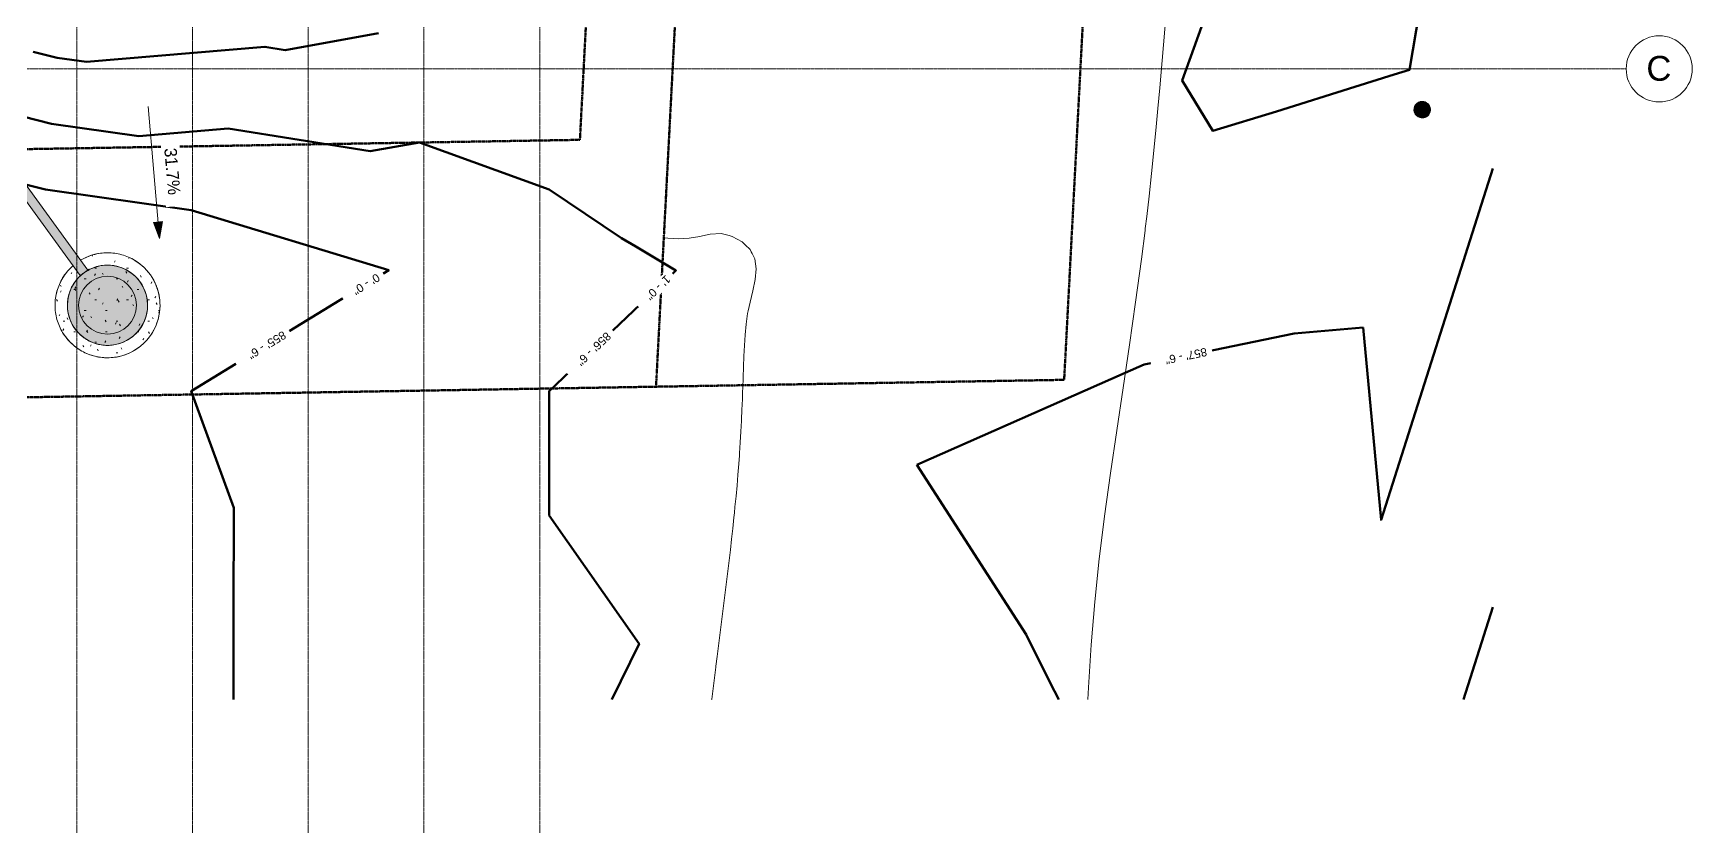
# Model space of a CAD drawing. Header units: inches. Extents: x -3305 to -1487, y 8065 to 9205.
# Drawn here: x -2291 to -1487, y 8065 to 8452 of the extents above; entities that cross this region are included whole.
import ezdxf

# ---------------------------------------------------------------- set-up
doc = ezdxf.new("R2010")
doc.units = ezdxf.units.IN
doc.header["$MEASUREMENT"] = 0
doc.linetypes.add('Double Dash 3_8_', pattern=[1, 0.375, -0.125, 0.125, -0.125, 0.125, -0.125])
doc.linetypes.add('Grid Line 1_2_', pattern=[0.875, 0.5, -0.125, 0.125, -0.125])
for name, color, linetype, lineweight in [('C-PROP-LINE', 91, 'Double Dash 3_8_', 158), ('C-TOPO-3', 8, 'Continuous', 9), ('C-TOPO-LABL', 7, 'Continuous', 9), ('C-TOPO-MAJR', 7, 'Continuous', 80), ('G-ANNO-DIMS', 111, 'Continuous', 9), ('L-SITE-1', 91, 'Continuous', 9), ('P-PIPE', 3, 'Continuous', 9), ('S-GRID-1', 1, 'Grid Line 1_2_', 9), ('S-GRID-IDEN', 1, 'Continuous', 9)]:
    doc.layers.add(name, color=color, linetype=linetype, lineweight=lineweight)
doc.layers.add('L-SITE-2', color=8, linetype='Continuous', lineweight=9, transparency=0.2)
doc.layers.add('L-SITE-3', color=91, linetype='Continuous', lineweight=9, transparency=0.2)
doc.styles.add('Arial', font='arial.ttf', dxfattribs={"height": 4})
doc.styles.add('Arial_1', font='arial.ttf', dxfattribs={"height": 12})
doc.styles.add('Century Gothic', font='ufonts.com_century-gothic.ttf', dxfattribs={"height": 6})
pattern_1 = [(0, (2254.858, 8819.41), (20.48, 5.12), [0.845, -14.515, 0.845, -14.515, -81.92]), (0, (2254.858, 8819.41), (20.48, 5.12), [-30.72, 0.845, -29.875, 0.845, -14.515, -35.84]), (0, (2254.858, 8819.41), (20.48, 5.12), [-76.8, 0.845, -9.395, 0.845, -24.755]), (120, (2262.538, 8821.97), (-14.67405, 15.1762003), [0.845, -14.515, 0.845, -14.515, -81.92]), (120, (2262.538, 8821.97), (-14.67405, 15.1762003), [-30.72, 0.845, -29.875, 0.845, -14.515, -35.84]), (120, (2262.538, 8821.97), (-14.67405, 15.1762003), [-76.8, 0.845, -9.395, 0.845, -24.755]), (240, (2265.098, 8832.21), (-5.80595, -20.2962003), [0.845, -14.515, 0.845, -14.515, -81.92]), (240, (2265.098, 8832.21), (-5.80595, -20.2962003), [-30.72, 0.845, -29.875, 0.845, -14.515, -35.84]), (240, (2265.098, 8832.21), (-5.80595, -20.2962003), [-76.8, 0.845, -9.395, 0.845, -24.755])]

# ---------------------------------------------------------------- blocks, each defined once
blk = doc.blocks.new('GRINDER PUMP - GRINDER PUMP-1585851-SITE PLAN - TOPOGRAPHY')
at = {"layer": 'L-SITE-1'}
h = blk.add_hatch(dxfattribs=at)
h.set_pattern_fill('FP_2', color=256, style=0, pattern_type=2)
h.set_pattern_definition(pattern_1)
h.paths.add_polyline_path([(1.73, -25.34), (5.17, -24.87), (8.51, -23.93), (11.68, -22.55), (14.65, -20.75), (17.34, -18.56), (19.7, -16.03), (21.7, -13.2), (23.36, -9.94), (24.46, -6.85), (25.16, -3.46), (25.4, 0), (25.16, 3.46), (24.46, 6.85), (23.3, 10.12), (21.7, 13.2), (19.7, 16.03), (17.34, 18.56), (14.65, 20.75), (11.68, 22.55), (8.51, 23.93), (5.17, 24.87), (1.73, 25.34), (-1.73, 25.34), (-5.17, 24.87), (-8.51, 23.93), (-11.84, 22.45), (-13.01, 21.75), (-9.58, 17.02), (-9.81, 16.82), (-10.9, 16), (-8.81, 17.29), (-5.99, 18.45), (-3.03, 19.16), (0, 19.4), (3.03, 19.16), (5.99, 18.45), (8.81, 17.29), (11.4, 15.69), (13.76, 13.67), (15.69, 11.4), (17.29, 8.81), (18.45, 5.99), (19.16, 3.03), (19.4, 0), (19.16, -3.03), (18.45, -5.99), (17.29, -8.81), (15.69, -11.4), (13.72, -13.72), (11.4, -15.69), (8.81, -17.29), (5.99, -18.45), (3.03, -19.16), (0, -19.4), (-3.03, -19.16), (-5.99, -18.45), (-8.81, -17.29), (-11.4, -15.69), (-13.76, -13.67), (-15.69, -11.4), (-17.29, -8.81), (-18.45, -5.99), (-19.16, -3.03), (-19.4, 0), (-19.16, 3.03), (-18.45, 5.99), (-17.29, 8.81), (-15.69, 11.4), (-13.72, 13.72), (-11.84, 15.32), (-13.15, 14.41), (-13.22, 14.38), (-16.66, 19.11), (-17.44, 18.45), (-19.72, 16), (-21.7, 13.2), (-23.3, 10.12), (-24.46, 6.85), (-25.16, 3.46), (-25.4, 0), (-25.16, -3.46), (-24.46, -6.85), (-23.3, -10.12), (-21.7, -13.2), (-19.7, -16.03), (-17.34, -18.56), (-14.65, -20.75), (-11.54, -22.62), (-8.51, -23.93), (-5.17, -24.87), (-1.73, -25.34)], flags=0)
h = blk.add_hatch(dxfattribs=at)
h.set_pattern_fill('FP_2', color=256, style=0, pattern_type=2)
h.set_pattern_definition(pattern_1)
h.paths.add_polyline_path([(0, -19.4), (3.03, -19.16), (5.99, -18.45), (8.81, -17.29), (11.4, -15.69), (13.72, -13.72), (15.69, -11.4), (17.29, -8.81), (18.45, -5.99), (19.16, -3.03), (19.4, 0), (19.16, 3.05), (18.45, 5.99), (17.29, 8.81), (15.69, 11.4), (13.72, 13.72), (11.4, 15.69), (8.81, 17.29), (5.99, 18.45), (3.03, 19.16), (0, 19.4), (-3.03, 19.16), (-5.99, 18.45), (-8.81, 17.29), (-11.14, 15.83), (-11.87, 15.29), (-13.72, 13.72), (-15.69, 11.4), (-17.29, 8.81), (-18.45, 5.99), (-19.16, 3.03), (-19.4, 0), (-19.16, -3.03), (-18.45, -5.99), (-17.29, -8.81), (-15.62, -11.49), (-13.72, -13.72), (-11.4, -15.69), (-8.81, -17.29), (-5.99, -18.45), (-3.03, -19.16), (-1.18, -19.31)], flags=0)
h.paths.add_polyline_path([(-1.29, -13.94), (-3.83, -13.47), (-6.24, -12.53), (-8.44, -11.17), (-10.35, -9.43), (-11.92, -7.33), (-13.05, -5.06), (-13.76, -2.57), (-14, 0), (-13.76, 2.57), (-13.05, 5.06), (-11.9, 7.37), (-10.35, 9.43), (-8.44, 11.17), (-6.24, 12.53), (-3.83, 13.47), (-1.29, 13.94), (1.29, 13.94), (3.83, 13.47), (6.24, 12.53), (8.44, 11.17), (10.35, 9.43), (11.9, 7.37), (13.05, 5.06), (13.76, 2.57), (14, 0), (13.76, -2.57), (13.05, -5.06), (11.9, -7.37), (10.35, -9.43), (8.44, -11.17), (6.24, -12.53), (3.83, -13.47), (1.29, -13.94), (-0.32, -13.94)], flags=0)
h = blk.add_hatch(dxfattribs=at)
h.set_pattern_fill('FP_2', color=256, style=0, pattern_type=2)
h.set_pattern_definition(pattern_1)
h.paths.add_polyline_path([(-0.32, -13.94), (1.29, -13.94), (3.83, -13.47), (6.24, -12.53), (8.44, -11.17), (10.42, -9.33), (11.92, -7.33), (13.05, -5.06), (13.76, -2.57), (14, 0), (13.73, 2.68), (13.05, 5.06), (11.9, 7.37), (10.35, 9.43), (8.44, 11.17), (6.24, 12.53), (3.76, 13.48), (1.29, 13.94), (-1.29, 13.94), (-3.83, 13.47), (-6.24, 12.53), (-8.44, 11.17), (-10.35, 9.43), (-11.9, 7.37), (-13.05, 5.06), (-13.76, 2.57), (-14, 0), (-13.76, -2.57), (-13.05, -5.06), (-11.9, -7.37), (-10.35, -9.43), (-8.44, -11.17), (-6.24, -12.53), (-3.83, -13.47), (-1.29, -13.94)], flags=0)
at = {"layer": 'L-SITE-3'}
h = blk.add_hatch(color=256, dxfattribs=at)
h.paths.add_polyline_path([(0, -19.4), (3.03, -19.16), (5.99, -18.45), (8.81, -17.29), (11.4, -15.69), (13.72, -13.72), (15.69, -11.4), (17.29, -8.81), (18.45, -5.99), (19.16, -3.03), (19.4, 0), (19.16, 3.03), (18.45, 5.99), (17.29, 8.81), (15.69, 11.4), (13.72, 13.72), (11.4, 15.69), (8.81, 17.29), (5.99, 18.45), (3.03, 19.16), (0, 19.4), (-3.03, 19.16), (-5.99, 18.45), (-8.81, 17.29), (-11.14, 15.83), (-11.84, 15.32), (-13.72, 13.72), (-15.69, 11.4), (-17.29, 8.81), (-18.45, 5.99), (-19.16, 3.03), (-19.4, 0), (-19.16, -3.03), (-18.45, -5.99), (-17.29, -8.81), (-15.69, -11.4), (-13.72, -13.72), (-11.4, -15.69), (-8.81, -17.29), (-5.99, -18.45), (-3.03, -19.16), (-1.18, -19.31)], flags=0)
h.paths.add_polyline_path([(-1.29, -13.94), (-3.83, -13.47), (-6.24, -12.53), (-8.44, -11.17), (-10.35, -9.43), (-11.92, -7.33), (-13.05, -5.06), (-13.76, -2.57), (-14, 0), (-13.76, 2.57), (-13.05, 5.06), (-11.9, 7.37), (-10.35, 9.43), (-8.44, 11.17), (-6.24, 12.53), (-3.83, 13.47), (-1.29, 13.94), (1.29, 13.94), (3.83, 13.47), (6.24, 12.53), (8.44, 11.17), (10.35, 9.43), (11.9, 7.37), (13.05, 5.06), (13.76, 2.57), (14, 0), (13.76, -2.57), (13.05, -5.06), (11.9, -7.37), (10.35, -9.43), (8.44, -11.17), (6.24, -12.53), (3.83, -13.47), (1.29, -13.94), (-0.32, -13.94)], flags=0)
h = blk.add_hatch(color=256, dxfattribs=at)
h.paths.add_polyline_path([(0, -19.4), (3.03, -19.16), (5.99, -18.45), (8.81, -17.29), (11.4, -15.69), (13.72, -13.72), (15.69, -11.4), (17.29, -8.81), (18.45, -5.99), (19.16, -3.03), (19.4, 0), (19.16, 3.03), (18.45, 5.99), (17.29, 8.81), (15.69, 11.4), (13.72, 13.72), (11.4, 15.69), (8.81, 17.29), (5.99, 18.45), (3.03, 19.16), (0, 19.4), (-3.03, 19.16), (-5.99, 18.45), (-8.81, 17.29), (-11.53, 15.59), (-13.72, 13.72), (-15.69, 11.4), (-17.29, 8.81), (-18.45, 5.99), (-19.16, 3.03), (-19.4, 0), (-19.16, -3.03), (-18.45, -5.99), (-17.29, -8.81), (-15.69, -11.4), (-13.72, -13.72), (-11.4, -15.69), (-8.81, -17.29), (-5.99, -18.45), (-3.03, -19.16), (-1.18, -19.31)], flags=0)
h.paths.add_polyline_path([(-1.29, -13.94), (-3.83, -13.47), (-6.24, -12.53), (-8.44, -11.17), (-10.35, -9.43), (-11.92, -7.33), (-13.05, -5.06), (-13.76, -2.57), (-14, 0), (-13.76, 2.57), (-13.05, 5.06), (-11.9, 7.37), (-10.35, 9.43), (-8.44, 11.17), (-6.24, 12.53), (-3.83, 13.47), (-1.29, 13.94), (1.29, 13.94), (3.83, 13.47), (6.24, 12.53), (8.44, 11.17), (10.35, 9.43), (11.9, 7.37), (13.05, 5.06), (13.76, 2.57), (14, 0), (13.76, -2.57), (13.05, -5.06), (11.9, -7.37), (10.35, -9.43), (8.44, -11.17), (6.24, -12.53), (3.83, -13.47), (1.29, -13.94), (-0.32, -13.94)], flags=0)
for points in [[(1.29, -13.94), (3.83, -13.47), (6.24, -12.53), (8.44, -11.17), (10.42, -9.33), (11.92, -7.33), (13.05, -5.06), (13.76, -2.57), (14, 0), (13.76, 2.57), (13.05, 5.06), (11.9, 7.37), (10.35, 9.43), (8.44, 11.17), (6.24, 12.53), (3.76, 13.48), (1.29, 13.94), (-1.29, 13.94), (-3.83, 13.47), (-6.24, 12.53), (-8.44, 11.17), (-10.35, 9.43), (-11.9, 7.37), (-13.05, 5.06), (-13.76, 2.57), (-14, 0), (-13.76, -2.57), (-13.05, -5.06), (-11.9, -7.37), (-10.35, -9.43), (-8.44, -11.17), (-6.24, -12.53), (-3.83, -13.47), (-1.29, -13.94), (-0.32, -13.94)], [(1.29, -13.94), (3.83, -13.47), (6.24, -12.53), (8.44, -11.17), (10.42, -9.33), (11.92, -7.33), (13.05, -5.06), (13.76, -2.57), (14, 0), (13.76, 2.57), (13.05, 5.06), (11.9, 7.37), (10.35, 9.43), (8.44, 11.17), (6.24, 12.53), (3.76, 13.48), (1.29, 13.94), (-1.29, 13.94), (-3.83, 13.47), (-6.24, 12.53), (-8.44, 11.17), (-10.35, 9.43), (-11.9, 7.37), (-13.05, 5.06), (-13.76, 2.57), (-14, 0), (-13.76, -2.57), (-13.05, -5.06), (-11.9, -7.37), (-10.35, -9.43), (-8.44, -11.17), (-6.24, -12.53), (-3.83, -13.47), (-1.29, -13.94), (-0.32, -13.94)], [(1.29, -13.94), (3.83, -13.47), (6.24, -12.53), (8.44, -11.17), (10.42, -9.33), (11.92, -7.33), (13.05, -5.06), (13.76, -2.57), (14, 0), (13.76, 2.57), (13.05, 5.06), (11.9, 7.37), (10.35, 9.43), (8.44, 11.17), (6.24, 12.53), (3.83, 13.47), (1.29, 13.94), (-1.29, 13.94), (-3.83, 13.47), (-6.24, 12.53), (-8.44, 11.17), (-10.35, 9.43), (-11.9, 7.37), (-13.05, 5.06), (-13.76, 2.57), (-14, 0), (-13.76, -2.57), (-13.05, -5.06), (-11.9, -7.37), (-10.35, -9.43), (-8.44, -11.17), (-6.24, -12.53), (-3.83, -13.47), (-1.29, -13.94)]]:
    blk.add_hatch(color=256, dxfattribs=at).paths.add_polyline_path(points, flags=0)
at = {"layer": 'L-SITE-1'}
for radius, start, end in [(25.4, 93.91304, 120.89271), (25.4, 101.73913, 120.89271), (25.4, 86.08696, 101.73913), (25.4, 78.26087, 93.91304), (25.4, 70.43478, 86.08696), (25.4, 70.43478, 78.26087), (25.4, 133.04348, 180), (25.4, 133.04348, 140.86957), (25.4, 131.07356, 133.04348), (25.4, 131.07356, 133.04348), (19.4, 108, 153), (19.4, 360, 124.26085), (19.4, 0, 124.26085), (19.4, 117, 124.26085), (19.4, 54, 117), (19.4, 99, 108), (19.4, 81, 99), (19.4, 45, 81), (25.4, 23.47826, 70.43478), (25.4, 62.6087, 70.43478), (25.4, 7.82609, 62.6087), (25.4, 156.52174, 164.34783), (25.4, 140.86957, 156.52174), (19.4, 127.71397, 180), (19.4, 127.71397, 180), (19.4, 127.71397, 162), (19.4, 153, 162), (14, 0, 180), (14, 360, 180), (19.4, 27, 54), (19.4, 360, 45), (19.4, 18, 27), (25.4, 7.82609, 23.47826), (25.4, 172.17391, 180), (25.4, 180, 187.82609), (25.4, 180, 187.82609), (25.4, 164.34783, 172.17391), (25.4, 211.30435, 360), (19.4, 162, 180), (19.4, 171, 180), (19.4, 180, 198), (19.4, 180, 360), (19.4, 180, 360), (19.4, 180, 270), (19.4, 162, 171), (14, 180, 360), (14, 180, 360), (19.4, 315, 360), (19.4, 333, 360), (19.4, 9.03928, 18), (19.4, 0, 9), (25.4, 328.69565, 360), (25.4, 0, 7.82609), (25.4, 360, 7.82609), (25.4, 187.82609, 203.47826), (25.4, 187.82609, 203.47826), (19.4, 198, 207), (25.4, 203.47826, 211.30435), (25.4, 203.47826, 211.30435), (25.4, 211.30435, 226.95652), (19.4, 207, 216), (19.4, 216, 225), (19.4, 225, 234), (19.4, 234, 243), (19.4, 288, 333), (19.4, 288, 315), (25.4, 313.04348, 320.86957), (25.4, 320.86957, 328.69565), (25.4, 226.95652, 234.78261), (25.4, 234.78261, 242.6087), (25.4, 242.6087, 258.26087), (19.4, 243, 252), (19.4, 252, 253.41328), (19.4, 253.41328, 261), (19.4, 261, 270), (19.4, 270, 288), (19.4, 270, 279), (19.4, 279, 288), (25.4, 281.73913, 313.04348), (25.4, 258.26087, 266.08696), (25.4, 266.08696, 281.73913)]:
    blk.add_arc((0, 0), radius, start, end, dxfattribs=at)
blk = doc.blocks.new('BenchMark - BenchMark-1780238-SITE PLAN - TOPOGRAPHY')
at = {"layer": 'L-SITE-2'}
for points in [[(-4, 0), (-3.86, -1.04), (-3.46, -2), (-2.83, -2.83), (-2, -3.46), (-1.04, -3.86), (0, -4), (1.04, -3.86), (2, -3.46), (2.83, -2.83), (3.46, -2), (3.86, -1.04), (3.9, -0.76), (0, 0), (-1.19, 3.8), (-2, 3.46), (-2.83, 2.83), (-3.46, 2), (-3.86, 1.04), (-3.95, 0.4)], [(-1.19, 3.8), (0, 0), (3.9, -0.76), (4, 0), (3.86, 1.04), (3.46, 2), (2.83, 2.83), (2, 3.46), (1.04, 3.86), (0, 4), (-1.04, 3.86)]]:
    blk.add_hatch(color=256, dxfattribs=at).paths.add_polyline_path(points, flags=0)
at = {"layer": 'L-SITE-1'}
for q in [(-4, 0), (0, 4), (4, 0), (0, -4)]:
    blk.add_line((0, 0), q, dxfattribs=at)
for start, end in [(165, 180), (180, 349.04619), (107.33221, 164.8451), (360, 107.33221), (349.04619, 360)]:
    blk.add_arc((0, 0), 4, start, end, dxfattribs=at)
blk = doc.blocks.new('Family - ___-1399760-SITE PLAN - TOPOGRAPHY')
at = {"layer": 'C-PROP-LINE'}
for p, q in [((8379.89, 3240.51), (8400.25, 2026.33)), ((8400.25, 2026.33), (8879.93, 2001.26)), ((8280.85, 1989.51), (8939.97, 1955.06))]:
    blk.add_line(p, q, dxfattribs=at)
blk = doc.blocks.new('Family - ___-1426622-SITE PLAN - TOPOGRAPHY')
at = {"layer": 'C-PROP-LINE'}
for p, q in [((8284.16, 1792.1), (8265.05, 2929.42)), ((8940.15, 1757.8), (8284.16, 1792.07))]:
    blk.add_line(p, q, dxfattribs=at)
blk = doc.blocks.new('Grid - Grid Head - Circle-50561-SITE PLAN - TOPOGRAPHY')
at = {"layer": 'S-GRID-IDEN'}
for start, end in [(360, 180), (180, 360)]:
    blk.add_arc((0, 0), 0.25, start, end, dxfattribs=at)

msp = doc.modelspace()

# ---------------------------------------------------------------- hatches: boundary and pattern name
at = {"layer": 'G-ANNO-DIMS'}
msp.add_hatch(color=256, dxfattribs=at).paths.add_polyline_path([(-2229.74, 8352.54), (-2228.28, 8360.7), (-2232.55, 8360.33)], flags=0)
at = {"layer": 'P-PIPE'}
for points in [[(-2268.08, 8334.61), (-2267.82, 8334.76), (-2266.7, 8335.55), (-2266.26, 8335.93), (-2305.94, 8390.57), (-2308.72, 8390.57), (-2268.1, 8334.64)], [(-2266.26, 8335.93), (-2265.76, 8336.23), (-2264.49, 8337.2), (-2264.44, 8337.25), (-2303.16, 8390.57), (-2305.94, 8390.57), (-2266.26, 8335.93)], [(-2266.7, 8335.55), (-2266.23, 8335.89), (-2266.26, 8335.93), (-2266.39, 8335.82)], [(-2266.23, 8335.89), (-2265.77, 8336.23), (-2266.26, 8335.93)]]:
    msp.add_hatch(color=256, dxfattribs=at).paths.add_polyline_path(points, flags=0)

# ---------------------------------------------------------------- linework, layer by layer
at = {"layer": 'C-TOPO-3'}
for p, q in [((-1973.59, 8585.52), (-1981.8, 8428.42)), ((-1981.8, 8428.42), (-1979.49, 8472.57)), ((-1742.3, 8467), (-1744.06, 8446.23)), ((-1744.06, 8446.23), (-1742.3, 8467)), ((-1744.06, 8446.23), (-1745.86, 8425.46)), ((-1745.86, 8425.46), (-1744.06, 8446.23)), ((-1984.1, 8384.39), (-1981.8, 8428.42)), ((-1981.8, 8428.42), (-1984.1, 8384.39)), ((-1745.86, 8425.46), (-1746.78, 8415.38)), ((-1746.78, 8415.38), (-1745.86, 8425.46)), ((-1746.78, 8415.38), (-1747.76, 8404.7)), ((-1747.76, 8404.7), (-1746.78, 8415.38)), ((-1747.76, 8404.7), (-1749.81, 8383.94)), ((-1749.81, 8383.94), (-1747.76, 8404.7)), ((-1985.17, 8363.85), (-1984.1, 8384.39)), ((-1984.1, 8384.39), (-1985.17, 8363.85)), ((-1749.81, 8383.94), (-1751.02, 8372.94)), ((-1751.02, 8372.94), (-1749.81, 8383.94)), ((-1751.02, 8372.94), (-1752.1, 8363.19)), ((-1752.1, 8363.19), (-1751.02, 8372.94)), ((-1985.75, 8352.82), (-1985.17, 8363.85)), ((-1985.17, 8363.85), (-1985.75, 8352.82)), ((-1752.1, 8363.19), (-1752.81, 8357.42)), ((-1752.81, 8357.42), (-1752.1, 8363.19)), ((-1963.31, 8354.67), (-1967.03, 8353.86)), ((-1967.03, 8353.86), (-1963.31, 8354.67)), ((-1958.04, 8354.88), (-1963.31, 8354.67)), ((-1963.31, 8354.67), (-1958.04, 8354.88)), ((-1954.2, 8353.91), (-1958.04, 8354.88)), ((-1958.04, 8354.88), (-1954.2, 8353.91)), ((-1752.95, 8356.32), (-1754.67, 8342.46)), ((-1754.67, 8342.46), (-1752.95, 8356.32)), ((-1752.86, 8357.08), (-1752.95, 8356.32)), ((-1752.95, 8356.32), (-1752.86, 8357.08)), ((-1752.81, 8357.42), (-1752.86, 8357.08)), ((-1752.86, 8357.08), (-1752.81, 8357.42)), ((-1983.81, 8352.63), (-1985.75, 8352.82)), ((-1985.75, 8352.82), (-1983.81, 8352.63)), ((-1978.62, 8352.42), (-1983.81, 8352.63)), ((-1983.81, 8352.63), (-1978.62, 8352.42)), ((-1973.48, 8352.67), (-1978.62, 8352.42)), ((-1978.62, 8352.42), (-1973.48, 8352.67)), ((-1968.4, 8353.56), (-1973.48, 8352.67)), ((-1973.48, 8352.67), (-1968.4, 8353.56)), ((-1967.03, 8353.86), (-1968.4, 8353.56)), ((-1968.4, 8353.56), (-1967.03, 8353.86)), ((-1952.7, 8353.53), (-1954.2, 8353.91)), ((-1954.2, 8353.91), (-1952.7, 8353.53)), ((-1947.83, 8350.86), (-1952.7, 8353.53)), ((-1952.7, 8353.53), (-1947.83, 8350.86)), ((-1946.39, 8349.47), (-1947.83, 8350.86)), ((-1947.83, 8350.86), (-1946.39, 8349.47)), ((-1944.01, 8347.17), (-1946.39, 8349.47)), ((-1946.39, 8349.47), (-1944.01, 8347.17)), ((-1943.44, 8346.04), (-1944.01, 8347.17)), ((-1944.01, 8347.17), (-1943.44, 8346.04)), ((-1943.04, 8345.25), (-1943.44, 8346.04)), ((-1943.44, 8346.04), (-1943.04, 8345.25)), ((-1941.78, 8342.77), (-1943.04, 8345.25)), ((-1943.04, 8345.25), (-1941.78, 8342.77)), ((-1941.11, 8337.87), (-1941.78, 8342.77)), ((-1941.78, 8342.77), (-1941.11, 8337.87)), ((-1754.67, 8342.46), (-1757.5, 8321.74)), ((-1757.5, 8321.74), (-1754.67, 8342.46)), ((-1942.68, 8327.17), (-1941.55, 8332.62)), ((-1941.55, 8332.62), (-1942.68, 8327.17)), ((-1941.55, 8332.62), (-1941.11, 8337.87)), ((-1941.11, 8337.87), (-1941.55, 8332.62)), ((-1944.04, 8321.67), (-1942.68, 8327.17)), ((-1942.68, 8327.17), (-1944.04, 8321.67)), ((-1945.98, 8311.03), (-1945.2, 8316.27)), ((-1945.2, 8316.27), (-1945.98, 8311.03)), ((-1945.2, 8316.27), (-1944.94, 8317.51)), ((-1944.94, 8317.51), (-1945.2, 8316.27)), ((-1944.94, 8317.51), (-1944.04, 8321.67)), ((-1944.04, 8321.67), (-1944.94, 8317.51)), ((-1757.5, 8321.74), (-1760.5, 8301.04)), ((-1760.5, 8301.04), (-1757.5, 8321.74)), ((-1946.46, 8305.89), (-1945.98, 8311.03)), ((-1945.98, 8311.03), (-1946.46, 8305.89)), ((-1946.98, 8295.66), (-1946.76, 8300.79)), ((-1946.76, 8300.79), (-1946.98, 8295.66)), ((-1946.76, 8300.79), (-1946.46, 8305.89)), ((-1946.46, 8305.89), (-1946.76, 8300.79)), ((-1760.5, 8301.04), (-1763.58, 8280.34)), ((-1763.58, 8280.34), (-1760.5, 8301.04)), ((-1947.37, 8285.31), (-1947.18, 8290.5)), ((-1947.18, 8290.5), (-1947.37, 8285.31)), ((-1947.18, 8290.5), (-1946.98, 8295.66)), ((-1946.98, 8295.66), (-1947.18, 8290.5)), ((-1947.55, 8280.1), (-1947.37, 8285.31)), ((-1947.37, 8285.31), (-1947.55, 8280.1)), ((-1947.95, 8269.63), (-1947.74, 8274.87)), ((-1947.74, 8274.87), (-1947.95, 8269.63)), ((-1947.74, 8274.87), (-1947.61, 8278.53)), ((-1947.61, 8278.53), (-1947.74, 8274.87)), ((-1947.61, 8278.53), (-1947.55, 8280.1)), ((-1947.55, 8280.1), (-1947.61, 8278.53)), ((-1763.58, 8280.34), (-1766.67, 8259.65)), ((-1766.67, 8259.65), (-1763.58, 8280.34)), ((-1948.16, 8264.9), (-1947.95, 8269.63)), ((-1947.95, 8269.63), (-1948.16, 8264.9)), ((-1948.76, 8253.93), (-1948.46, 8259.16)), ((-1948.46, 8259.16), (-1948.76, 8253.93)), ((-1948.46, 8259.16), (-1948.18, 8264.39)), ((-1948.18, 8264.39), (-1948.46, 8259.16)), ((-1948.18, 8264.39), (-1948.16, 8264.9)), ((-1948.16, 8264.9), (-1948.18, 8264.39)), ((-1766.67, 8259.65), (-1769.67, 8238.95)), ((-1769.67, 8238.95), (-1766.67, 8259.65)), ((-1949.11, 8248.71), (-1948.76, 8253.93)), ((-1948.76, 8253.93), (-1949.11, 8248.71)), ((-1949.9, 8238.29), (-1949.49, 8243.5)), ((-1949.49, 8243.5), (-1949.9, 8238.29)), ((-1949.49, 8243.5), (-1949.2, 8247.5)), ((-1949.2, 8247.5), (-1949.49, 8243.5)), ((-1949.2, 8247.5), (-1949.11, 8248.71)), ((-1949.11, 8248.71), (-1949.2, 8247.5)), ((-1950.34, 8233.09), (-1949.9, 8238.29)), ((-1949.9, 8238.29), (-1950.34, 8233.09)), ((-1769.67, 8238.95), (-1772.5, 8218.25)), ((-1772.5, 8218.25), (-1769.67, 8238.95)), ((-1951.31, 8222.7), (-1950.81, 8227.89)), ((-1950.81, 8227.89), (-1951.31, 8222.7)), ((-1950.81, 8227.89), (-1950.34, 8233.09)), ((-1950.34, 8233.09), (-1950.81, 8227.89)), ((-1951.83, 8217.51), (-1951.6, 8219.8)), ((-1951.6, 8219.8), (-1951.83, 8217.51)), ((-1951.6, 8219.8), (-1951.31, 8222.7)), ((-1951.31, 8222.7), (-1951.6, 8219.8)), ((-1772.52, 8218.1), (-1775.07, 8197.53)), ((-1775.07, 8197.53), (-1772.52, 8218.1)), ((-1772.5, 8218.25), (-1772.52, 8218.1)), ((-1772.52, 8218.1), (-1772.5, 8218.25)), ((-1952.94, 8207.15), (-1952.38, 8212.33)), ((-1952.38, 8212.33), (-1952.94, 8207.15)), ((-1952.38, 8212.33), (-1951.83, 8217.51)), ((-1951.83, 8217.51), (-1952.38, 8212.33)), ((-1954.12, 8196.8), (-1953.52, 8201.97)), ((-1953.52, 8201.97), (-1954.12, 8196.8)), ((-1953.52, 8201.97), (-1952.94, 8207.15)), ((-1952.94, 8207.15), (-1953.52, 8201.97)), ((-1954.74, 8191.63), (-1954.12, 8196.8)), ((-1954.12, 8196.8), (-1954.74, 8191.63)), ((-1775.07, 8197.53), (-1777.3, 8176.8)), ((-1777.3, 8176.8), (-1775.07, 8197.53)), ((-1956.01, 8181.3), (-1955.37, 8186.47)), ((-1955.37, 8186.47), (-1956.01, 8181.3)), ((-1955.37, 8186.47), (-1954.74, 8191.63)), ((-1954.74, 8191.63), (-1955.37, 8186.47)), ((-1956.65, 8176.14), (-1956.01, 8181.3)), ((-1956.01, 8181.3), (-1956.65, 8176.14)), ((-1957.97, 8165.82), (-1957.31, 8170.98)), ((-1957.31, 8170.98), (-1957.97, 8165.82)), ((-1957.31, 8170.98), (-1956.65, 8176.14)), ((-1956.65, 8176.14), (-1957.31, 8170.98)), ((-1777.3, 8176.8), (-1779.09, 8156.05)), ((-1779.09, 8156.05), (-1777.3, 8176.8)), ((-1958.63, 8160.66), (-1957.97, 8165.82)), ((-1957.97, 8165.82), (-1958.63, 8160.66)), ((-1959.96, 8150.34), (-1959.3, 8155.5)), ((-1959.3, 8155.5), (-1959.96, 8150.34)), ((-1959.3, 8155.5), (-1958.63, 8160.66)), ((-1958.63, 8160.66), (-1959.3, 8155.5)), ((-1779.09, 8156.05), (-1780.37, 8135.28)), ((-1780.37, 8135.28), (-1779.09, 8156.05)), ((-1960.57, 8145.66), (-1959.96, 8150.34)), ((-1959.96, 8150.34), (-1960.57, 8145.66)), ((-1961.94, 8134.87), (-1961.29, 8140.03)), ((-1961.29, 8140.03), (-1961.94, 8134.87)), ((-1961.29, 8140.03), (-1960.63, 8145.19)), ((-1960.63, 8145.19), (-1961.29, 8140.03)), ((-1960.63, 8145.19), (-1960.57, 8145.66)), ((-1960.57, 8145.66), (-1960.63, 8145.19)), ((-1962.61, 8129.53), (-1962.58, 8129.71)), ((-1962.58, 8129.71), (-1962.61, 8129.53)), ((-1962.58, 8129.71), (-1961.94, 8134.87)), ((-1961.94, 8134.87), (-1962.58, 8129.71)), ((-1780.37, 8135.28), (-1780.56, 8129.53)), ((-1780.56, 8129.53), (-1780.37, 8135.28))]:
    msp.add_line(p, q, dxfattribs=at)
at = {"layer": 'C-TOPO-MAJR'}
for p, q in [((-2123.73, 8451.82), (-2168.88, 8443.66)), ((-2279.16, 8439.89), (-2290.81, 8442.83)), ((-2265.05, 8437.9), (-2279.16, 8439.89)), ((-2282.03, 8408.03), (-2316.96, 8416.85)), ((-2239.69, 8402.07), (-2282.03, 8408.03)), ((-1753.36, 8291.52), (-1680.84, 8306.58)), ((-1680.84, 8306.58), (-1647.44, 8309.43)), ((-1762.52, 8287.47), (-1753.36, 8291.52)), ((-1863.29, 8242.98), (-1762.52, 8287.47)), ((-2193.98, 8129.53), (-2193.98, 8170.65)), ((-1598.89, 8129.53), (-1584.7, 8174.13))]:
    msp.add_line(p, q, dxfattribs=at)
at = {"layer": 'C-TOPO-MAJR', "flags": 128}
for points in [[(-1632.51, 8431.8), (-1624.96, 8434.12), (-1584.7, 8672.09)], [(-1721.22, 8467.25), (-1724.86, 8457.11), (-1729.31, 8444.64)], [(-2168.88, 8443.66), (-2178.7, 8445.24), (-2265.05, 8437.9)], [(-1729.31, 8444.64), (-1734.94, 8428.94), (-1720.09, 8404.55), (-1689.36, 8414.02), (-1651.45, 8425.84), (-1632.51, 8431.8)], [(-2127.78, 8394.71), (-2196.52, 8405.73), (-2239.69, 8402.07)], [(-2006.27, 8352.71), (-2041.23, 8376.23), (-2103.88, 8399.03), (-2127.78, 8394.71)], [(-2284.9, 8376.16), (-2310.01, 8382.5), (-2337.94, 8388.01)], [(-1647.44, 8309.43), (-1638.78, 8216.43), (-1584.7, 8386.43)], [(-2193.98, 8170.65), (-2193.82, 8222.23), (-2214.34, 8278.61), (-2118.78, 8337.19), (-2214.34, 8366.23), (-2284.9, 8376.16)], [(-2041.23, 8218.61), (-2041.23, 8278.61), (-1979.93, 8337.03), (-1999.21, 8348.61), (-2006.27, 8352.71)], [(-1804.32, 8148.64), (-1810.5, 8160.94), (-1863.29, 8242.98)], [(-2010.88, 8129.53), (-1997.73, 8156.49), (-2041.23, 8218.61)], [(-1794.63, 8129.53), (-1796.71, 8133.6), (-1804.32, 8148.64)]]:
    msp.add_lwpolyline(points, dxfattribs=at)
at = {"layer": 'G-ANNO-DIMS'}
for p, q in [((-2228.28, 8360.7), (-2232.55, 8360.33)), ((-2232.55, 8360.33), (-2229.74, 8352.54)), ((-2229.74, 8352.54), (-2228.28, 8360.7))]:
    msp.add_line(p, q, dxfattribs=at)
at = {"layer": 'P-PIPE'}
for p, q in [((-2264.44, 8337.25), (-2326.34, 8422.49)), ((-2326.34, 8414.83), (-2268.08, 8334.61))]:
    msp.add_line(p, q, dxfattribs=at)
for start_param, end_param in [(3.141593, 3.403392), (3.403392, 3.926991), (3.926991, 4.45059), (4.452444, 4.646065), (4.656031, 4.712389), (4.712389, 4.969821), (4.974188, 5.235988), (5.235988, 6.283185)]:
    msp.add_ellipse((-2266.26, 8335.93), major_axis=(1.82, 1.32), ratio=0.020829, start_param=start_param, end_param=end_param, dxfattribs=at)
at = {"layer": 'S-GRID-1'}
for p, q in [((-2269.77, 8065.07), (-2269.77, 9171.96)), ((-2213.77, 8065.07), (-2213.77, 9171.96)), ((-2157.77, 8065.07), (-2157.77, 9171.96)), ((-2101.77, 8065.07), (-2101.77, 9171.96)), ((-2045.77, 8065.07), (-2045.77, 9171.96)), ((-3304.96, 8434.57), (-1520.2, 8434.57))]:
    msp.add_line(p, q, dxfattribs=at)

# ---------------------------------------------------------------- block references
at = {"layer": 'C-PROP-LINE', "rotation": 90.00000000000031}
for name in ['Family - ___-1399760-SITE PLAN - TOPOGRAPHY', 'Family - ___-1426622-SITE PLAN - TOPOGRAPHY']:
    msp.add_blockref(name, (0, 0), dxfattribs=at)
at = {"layer": 'L-SITE-1', "rotation": 90.00000000000031}
msp.add_blockref('BenchMark - BenchMark-1780238-SITE PLAN - TOPOGRAPHY', (-1618.89, 8414.84), dxfattribs=at)
at = {"layer": 'L-SITE-1'}
msp.add_blockref('GRINDER PUMP - GRINDER PUMP-1585851-SITE PLAN - TOPOGRAPHY', (-2254.86, 8320.23), dxfattribs=at)
at = {"layer": 'S-GRID-IDEN', "xscale": 63.99999999999997, "yscale": 63.99999999999997, "zscale": 63.99999999999997, "rotation": 269.9999999999999}
msp.add_blockref('Grid - Grid Head - Circle-50561-SITE PLAN - TOPOGRAPHY', (-1504.2, 8434.57), dxfattribs=at)

# ---------------------------------------------------------------- texts
at = {"layer": 'S-GRID-IDEN', "insert": (-1510.44, 8440.83), "char_height": 12, "width": 14.746, "attachment_point": 1, "style": 'Arial_1'}
msp.add_mtext('C', dxfattribs=at)

# ---------------------------------------------------------------- next in the draw order: texts
at = {"layer": 'C-TOPO-LABL', "char_height": 4, "attachment_point": 1, "line_spacing_factor": 0.941778, "style": 'Arial', "bg_fill": 3, "box_fill_scale": 1.25, "bg_fill_color": 256, "bg_fill_true_color": 13158600, "bg_fill_transparency": 0}
for s, insert, width, rotation in [(' 0\' - 0" ', (-2121.27, 8333.26), 20.8698, 211.51032), (' 1\' - 0" ', (-1980.87, 8333.29), 20.8698, 223.61888), (' 855\' - 6" ', (-2166.65, 8305.44), 28.2533, 211.51032), (' 856\' - 6" ', (-2009.74, 8305.78), 28.2533, 223.61888), (' 857\' - 6" ', (-1721.1, 8296.12), 28.2533, 191.73066)]:
    msp.add_mtext(s, dxfattribs=dict(at, insert=insert, width=width, rotation=rotation))
at = {"layer": 'G-ANNO-DIMS', "insert": (-2221.45, 8396.58), "char_height": 6, "width": 26.8383, "attachment_point": 1, "rotation": 274.85454, "line_spacing_factor": 0.984502, "style": 'Century Gothic', "bg_fill": 3, "box_fill_scale": 1.25, "bg_fill_color": 256, "bg_fill_true_color": 13158600, "bg_fill_transparency": 0}
msp.add_mtext('31.7%', dxfattribs=at)

# ---------------------------------------------------------------- next in the draw order: linework, layer by layer
at = {"layer": 'G-ANNO-DIMS'}
msp.add_line((-2235.15, 8416.31), (-2229.74, 8352.54), dxfattribs=at)

doc.saveas('drawing.dxf')
